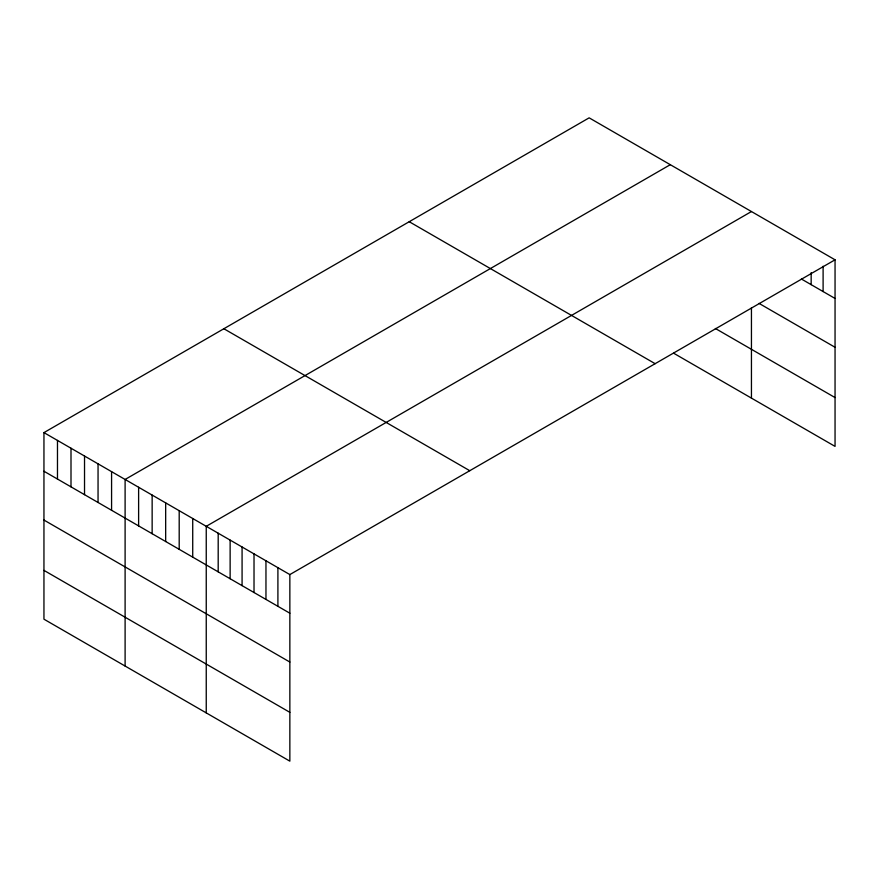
<?xml version="1.0" encoding="UTF-8"?>
<svg xmlns="http://www.w3.org/2000/svg" width="879" height="879" viewBox="0 0 879 879"><rect width="100%" height="100%" fill="white"/><g stroke="black" fill="none" stroke-linecap="round" stroke-linejoin="round"><path stroke-width="1.32" d="M835.05 259.81L289.85 574.58L289.85 761.159L43.95 619.19L43.95 432.611L589.15 117.841L835.05 259.81L835.05 446.389L673.677 353.226M670.292 164.692L125.104 479.462L125.104 666.04M751.446 211.542L206.246 526.312L206.246 712.891M801.395 279.017L835.05 298.453M759.038 303.387L835.05 347.271M715.374 328.482L835.05 397.572M409.229 221.717L655.141 363.686M223.859 328.735L469.771 470.704M43.95 432.611L289.85 574.58M43.95 471.243L289.85 613.212M43.95 520.06L289.85 662.041M43.95 570.372L289.85 712.342M823.107 266.238L823.107 291.553M811.163 272.666L811.163 284.653M751.446 307.804L751.446 398.121M277.907 567.68L277.907 606.323M265.963 560.791L265.963 599.423M254.02 553.891L254.02 592.523M242.077 546.991L242.077 585.634M230.133 540.102L230.133 578.734M218.19 533.201L218.19 571.844M192.721 518.5L192.721 557.132M179.195 510.688L179.195 549.331M165.67 502.887L165.67 541.519M152.144 495.075L152.144 533.707M138.618 487.263L138.618 525.906M111.578 471.649L111.578 510.281M98.052 463.837L98.052 502.48M84.527 456.036L84.527 494.668M71.001 448.224L71.001 486.856M57.476 440.412L57.476 479.055"/></g></svg>
